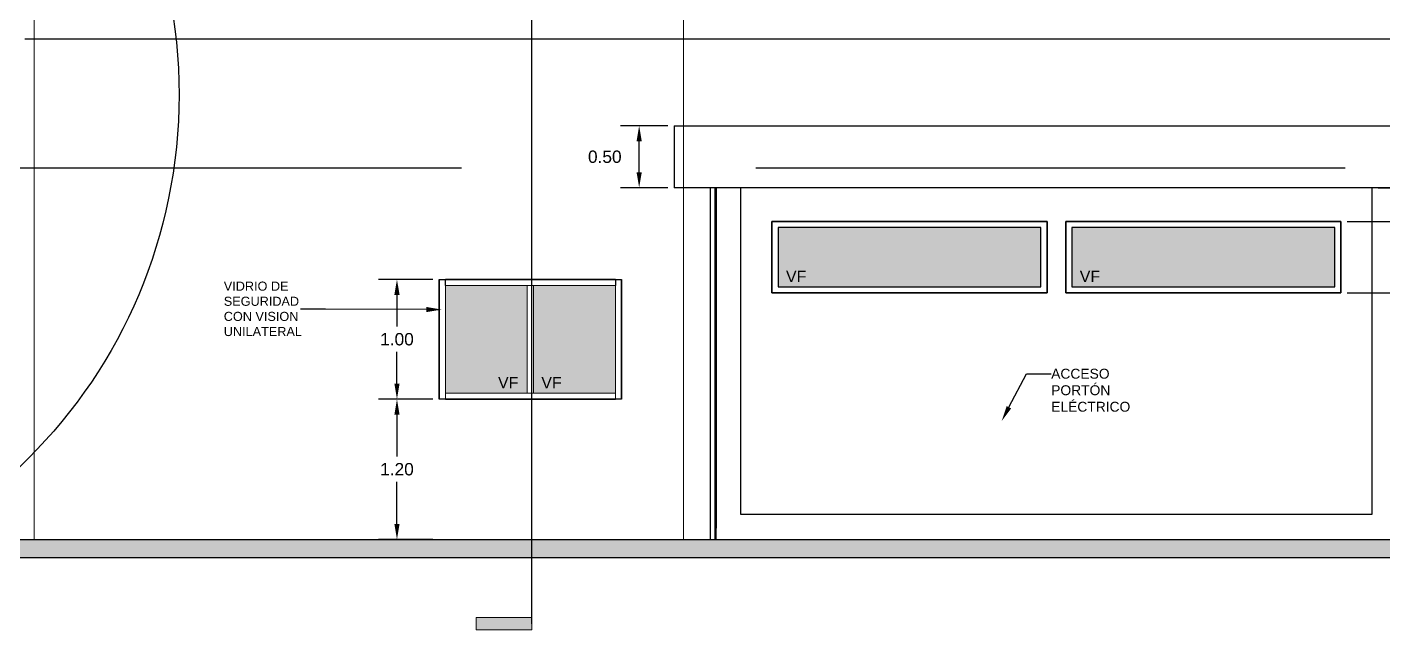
# Model space of a CAD drawing. Header units: inches. Extents: x -6 to 158, y 10 to 161.
# Drawn here: x 98.65 to 109.61, y 12.5 to 17.37 of the extents above; entities that cross this region are included whole.
import ezdxf
from ezdxf import colors
from ezdxf.entities.mleader import LeaderData, LeaderLine
from ezdxf.math import Vec2, Vec3

# ---------------------------------------------------------------- set-up
doc = ezdxf.new("R2010")
doc.units = ezdxf.units.IN
doc.header["$MEASUREMENT"] = 0
for name, pattern in [('Center', [40, 10, -5, 20, -5]), ('DASHED2', [9.525, 6.35, -3.175]), ('Grid Line', [22.225, 12.7, -3.175, 3.175, -3.175])]:
    doc.linetypes.add(name, pattern=pattern)
for name, color, linetype in [('10 HATCH 2', 9, 'Continuous'), ('3', 3, 'Continuous'), ('4 Paredes', 5, 'Continuous'), ('6', 6, 'Continuous'), ('A-WALL-PATT', 9, 'Continuous'), ('Dim', 2, 'Continuous'), ('LCorte', 5, 'Center'), ('Proy', 1, 'DASHED2'), ('TEXTO', 2, 'Continuous')]:
    doc.layers.add(name, color=color, linetype=linetype)
for name, color, linetype, lineweight in [('A-DOOR', 2, 'Continuous', 9), ('A-FLOR', 5, 'Continuous', 9), ('S-GRID', 1, 'Continuous', 9)]:
    doc.layers.add(name, color=color, linetype=linetype, lineweight=lineweight)
doc.styles.add('style1', font='micross.ttf')
doc.dimstyles.new('1-50', dxfattribs={"dimscale": 0.05, "dimtxt": 2, "dimasz": 2.5, "dimexe": 3, "dimexo": 1, "dimgap": 1, "dimtad": 0, "dimtih": 1, "dimtoh": 1, "dimzin": 1, "dimdsep": 46, "dimtxsty": 'style1', "dimcen": 2.5, "dimclrd": 124, "dimclre": 124, "dimclrt": 1, "dimadec": 0, "dimazin": 0, "dimtfac": 1, "dimtmove": 2, "dimatfit": 3, "dimfxl": 1, "dimtolj": 1, "dimtzin": 0, "dimlwd": -1, "dimlwe": -1, "dimarcsym": 0})

# ---------------------------------------------------------------- blocks, each defined once
blk = doc.blocks.new('*D521')
at = {"layer": 'Defpoints', "color": 0, "transparency": 16777216}
for p in [(101.983, 14.364), (101.642, 13.232), (101.983, 13.232)]:
    blk.add_point(p, dxfattribs=at)
at = {"layer": 'Dim', "color": 124, "transparency": 16777216}
for p, q in [((101.933, 14.364), (101.492, 14.364)), ((101.642, 14.239), (101.642, 13.9)), ((101.642, 13.357), (101.642, 13.697)), ((101.933, 13.232), (101.492, 13.232))]:
    blk.add_line(p, q, dxfattribs=at)
for points in [[(101.621, 14.239), (101.663, 14.239), (101.642, 14.364)], [(101.621, 13.357), (101.663, 13.357), (101.642, 13.232)]]:
    blk.add_solid(points, dxfattribs=at)
at = {"layer": 'Dim', "color": 1, "transparency": 16777216, "insert": (101.642, 13.798), "char_height": 0.1, "attachment_point": 5, "style": 'style1'}
blk.add_mtext('\\A1;1.20', dxfattribs=at)
blk = doc.blocks.new('*D522')
at = {"layer": 'Defpoints', "color": 0, "transparency": 16777216}
for p in [(101.642, 15.332), (101.983, 15.332), (101.983, 14.364)]:
    blk.add_point(p, dxfattribs=at)
at = {"layer": 'Dim', "color": 124, "transparency": 16777216}
for p, q in [((101.933, 15.332), (101.492, 15.332)), ((101.642, 15.207), (101.642, 14.95)), ((101.642, 14.489), (101.642, 14.747)), ((101.933, 14.364), (101.492, 14.364))]:
    blk.add_line(p, q, dxfattribs=at)
for points in [[(101.621, 15.207), (101.663, 15.207), (101.642, 15.332)], [(101.621, 14.489), (101.663, 14.489), (101.642, 14.364)]]:
    blk.add_solid(points, dxfattribs=at)
at = {"layer": 'Dim', "color": 1, "transparency": 16777216, "insert": (101.642, 14.848), "char_height": 0.1, "attachment_point": 5, "style": 'style1'}
blk.add_mtext('\\A1;1.00', dxfattribs=at)
blk = doc.blocks.new('*D532')
at = {"layer": 'Defpoints', "color": 0, "transparency": 16777216}
for p in [(103.6, 16.572), (103.883, 16.572), (103.883, 16.072)]:
    blk.add_point(p, dxfattribs=at)
at = {"layer": 'Dim', "color": 124, "transparency": 16777216}
for p, q in [((103.833, 16.572), (103.45, 16.572)), ((103.6, 16.197), (103.6, 16.447)), ((103.833, 16.072), (103.45, 16.072))]:
    blk.add_line(p, q, dxfattribs=at)
for points in [[(103.579, 16.447), (103.621, 16.447), (103.6, 16.572)], [(103.579, 16.197), (103.621, 16.197), (103.6, 16.072)]]:
    blk.add_solid(points, dxfattribs=at)
at = {"layer": 'Dim', "color": 1, "transparency": 16777216, "insert": (103.322, 16.322), "char_height": 0.1, "attachment_point": 5, "style": 'style1'}
blk.add_mtext('\\A1;0.50', dxfattribs=at)
blk = doc.blocks.new('*D540')
at = {"layer": 'Defpoints', "color": 0, "transparency": 16777216}
for p in [(109.523, 16.072), (109.273, 15.8), (112.502, 15.8)]:
    blk.add_point(p, dxfattribs=at)
at = {"layer": 'Dim', "color": 124, "transparency": 16777216}
for p, q in [((112.502, 16.197), (112.502, 16.322)), ((109.573, 16.072), (112.652, 16.072)), ((112.502, 16.072), (112.502, 16.038)), ((109.323, 15.8), (112.652, 15.8)), ((112.502, 15.8), (112.502, 15.835)), ((112.502, 15.675), (112.502, 15.55))]:
    blk.add_line(p, q, dxfattribs=at)
for points in [[(112.482, 16.197), (112.523, 16.197), (112.502, 16.072)], [(112.482, 15.675), (112.523, 15.675), (112.502, 15.8)]]:
    blk.add_solid(points, dxfattribs=at)
at = {"layer": 'Dim', "color": 1, "transparency": 16777216, "insert": (112.502, 15.936), "char_height": 0.1, "attachment_point": 5, "style": 'style1'}
blk.add_mtext('\\A1;0.27', dxfattribs=at)
blk = doc.blocks.new('*D541')
at = {"layer": 'Defpoints', "color": 0, "transparency": 16777216}
for p in [(109.273, 15.8), (109.273, 15.222), (112.502, 15.222)]:
    blk.add_point(p, dxfattribs=at)
at = {"layer": 'Dim', "color": 124, "transparency": 16777216}
for p, q in [((109.323, 15.8), (112.652, 15.8)), ((112.502, 15.675), (112.502, 15.613)), ((112.502, 15.347), (112.502, 15.41)), ((109.323, 15.222), (112.652, 15.222))]:
    blk.add_line(p, q, dxfattribs=at)
for points in [[(112.482, 15.675), (112.523, 15.675), (112.502, 15.8)], [(112.482, 15.347), (112.523, 15.347), (112.502, 15.222)]]:
    blk.add_solid(points, dxfattribs=at)
at = {"layer": 'Dim', "color": 1, "transparency": 16777216, "insert": (112.502, 15.511), "char_height": 0.1, "attachment_point": 5, "style": 'style1'}
blk.add_mtext('\\A1;0.58', dxfattribs=at)

msp = doc.modelspace()

# ---------------------------------------------------------------- hatches: boundary and pattern name
at = {"layer": '10 HATCH 2'}
h = msp.add_hatch(color=251, dxfattribs=at)
h.dxf.hatch_style = 1
h.paths.add_polyline_path([(102.733, 13.232), (85.196, 13.232), (85.196, 13.082), (102.733, 13.082)])
h.paths.add_polyline_path([(115.05, 13.232), (102.733, 13.232), (102.733, 13.082), (115.05, 13.082)])
at = {"layer": 'A-FLOR'}
msp.add_hatch(color=256, dxfattribs=at).paths.add_polyline_path([(102.283, 12.601), (102.733, 12.601), (102.733, 12.501), (102.283, 12.501)], flags=0)
at = {"layer": 'A-WALL-PATT', "lineweight": 18}
h = msp.add_hatch(color=256, dxfattribs=at)
h.dxf.hatch_style = 1
h.paths.add_polyline_path([(106.848, 15.75), (104.723, 15.75), (105.785, 15.272)])
h.paths.add_polyline_path([(105.785, 15.272), (104.723, 15.75), (104.723, 15.272)], flags=17)
h.paths.add_polyline_path([(106.848, 15.272), (106.848, 15.75), (105.785, 15.272)], flags=17)
h.paths.add_polyline_path([(108.16, 15.272), (107.098, 15.75), (107.098, 15.272)], flags=17)
h.paths.add_polyline_path([(107.098, 15.75), (108.16, 15.272), (109.223, 15.75)])
h.paths.add_polyline_path([(109.223, 15.272), (109.223, 15.75), (108.16, 15.272)], flags=17)
h.paths.add_polyline_path([(104.764, 15.287), (104.981, 15.287), (104.981, 15.425), (104.764, 15.425)], flags=24)
h.paths.add_polyline_path([(107.139, 15.287), (107.356, 15.287), (107.356, 15.425), (107.139, 15.425)], flags=24)
h = msp.add_hatch(color=256, dxfattribs=at)
h.dxf.hatch_style = 1
h.paths.add_polyline_path([(102.745, 14.414), (103.408, 14.414), (102.745, 14.848)], flags=17)
h.paths.add_polyline_path([(103.408, 14.414), (103.408, 15.282), (102.745, 14.848)])
h.paths.add_polyline_path([(102.745, 14.848), (103.408, 15.282), (102.745, 15.282)], flags=17)
h.paths.add_polyline_path([(102.033, 15.282), (102.695, 14.848), (102.695, 15.282)], flags=17)
h.paths.add_polyline_path([(102.033, 15.282), (102.033, 14.414), (102.695, 14.848)])
h.paths.add_polyline_path([(102.033, 14.414), (102.695, 14.414), (102.695, 14.848)], flags=17)
h.paths.add_polyline_path([(102.785, 14.427), (103.012, 14.427), (103.012, 14.57), (102.785, 14.57)], flags=24)
h.paths.add_polyline_path([(102.435, 14.427), (102.661, 14.427), (102.661, 14.57), (102.435, 14.57)], flags=24)

# ---------------------------------------------------------------- linework, layer by layer
at = {"layer": '3'}
for p, q in [((104.173, 16.072), (104.173, 13.232)), ((104.213, 16.072), (104.213, 13.232)), ((106.848, 15.75), (104.723, 15.75)), ((104.723, 15.75), (104.723, 15.272)), ((106.848, 15.272), (106.848, 15.75)), ((107.098, 15.75), (107.098, 15.272)), ((109.223, 15.75), (107.098, 15.75)), ((109.223, 15.272), (109.223, 15.75)), ((102.033, 15.282), (102.033, 15.332)), ((103.408, 15.332), (103.408, 15.282)), ((104.723, 15.272), (106.848, 15.272)), ((107.098, 15.272), (109.223, 15.272)), ((104.213, 13.322), (104.22, 13.322))]:
    msp.add_line(p, q, dxfattribs=at)
at = {"layer": '4 Paredes'}
for p, q in [((103.883, 16.572), (109.903, 16.572)), ((103.883, 16.572), (103.883, 16.072)), ((109.903, 16.072), (103.883, 16.072)), ((104.223, 16.072), (104.223, 13.322)), ((104.423, 13.432), (104.423, 16.072)), ((104.423, 13.432), (104.423, 16.072)), ((109.523, 16.072), (109.523, 13.432)), ((109.523, 16.072), (109.523, 13.432)), ((104.673, 15.222), (104.673, 15.8)), ((104.673, 15.8), (106.898, 15.8)), ((106.898, 15.8), (104.673, 15.8)), ((104.673, 15.8), (104.673, 15.222)), ((106.898, 15.8), (106.898, 15.222)), ((106.898, 15.222), (106.898, 15.8)), ((107.048, 15.222), (107.048, 15.8)), ((107.048, 15.8), (109.273, 15.8)), ((107.048, 15.8), (107.048, 15.222)), ((109.273, 15.8), (107.048, 15.8)), ((109.273, 15.8), (109.273, 15.222)), ((109.273, 15.222), (109.273, 15.8)), ((101.983, 14.364), (101.983, 15.332)), ((101.983, 15.332), (103.458, 15.332)), ((101.983, 15.332), (102.033, 15.332)), ((101.983, 15.332), (101.983, 14.364)), ((103.408, 15.332), (102.033, 15.332)), ((103.408, 15.332), (103.458, 15.332)), ((103.458, 15.332), (103.458, 14.364)), ((103.458, 14.364), (103.458, 15.332)), ((106.898, 15.222), (104.673, 15.222)), ((104.673, 15.222), (106.898, 15.222)), ((109.273, 15.222), (107.048, 15.222)), ((107.048, 15.222), (109.273, 15.222)), ((103.458, 14.364), (101.983, 14.364)), ((102.033, 14.364), (101.983, 14.364)), ((102.033, 14.364), (103.408, 14.364)), ((103.458, 14.364), (103.408, 14.364)), ((109.523, 13.432), (104.423, 13.432)), ((109.523, 13.432), (104.423, 13.432)), ((104.22, 13.322), (104.223, 13.322)), ((104.223, 13.232), (104.223, 13.322))]:
    msp.add_line(p, q, dxfattribs=at)
at = {"layer": '6'}
msp.add_line((110.037, 17.272), (98.633, 17.272), dxfattribs=at)
msp.add_lwpolyline([(115.05, 13.082), (85.196, 13.082), (85.196, 13.232), (115.05, 13.232)], close=True, dxfattribs=at)
at = {"layer": '6', "color": 10}
msp.add_circle((95.73, 16.823), 4.15, dxfattribs=at)
at = {"layer": 'A-DOOR'}
for p, q in [((102.033, 14.364), (102.033, 15.332)), ((102.033, 15.282), (103.408, 15.282)), ((102.695, 14.414), (102.695, 15.282)), ((102.745, 14.414), (102.745, 15.282)), ((103.408, 15.332), (103.408, 14.364)), ((102.033, 14.364), (102.033, 14.414)), ((103.408, 14.414), (102.033, 14.414)), ((103.408, 14.414), (103.408, 14.364))]:
    msp.add_line(p, q, dxfattribs=at)
at = {"layer": 'A-FLOR'}
for p, q in [((85.196, 13.232), (115.05, 13.232)), ((115.05, 13.082), (85.196, 13.082)), ((102.283, 12.601), (102.283, 12.501)), ((102.733, 12.601), (102.283, 12.601)), ((102.283, 12.501), (102.733, 12.501)), ((102.733, 12.501), (102.733, 12.601))]:
    msp.add_line(p, q, dxfattribs=at)
at = {"layer": 'LCorte'}
msp.add_line((102.733, 12.551), (102.733, 23.672), dxfattribs=at)
at = {"layer": 'Proy', "color": 253, "ltscale": 0.75}
for p, q in [((90.257, 16.232), (116.258, 16.232)), ((89.369, 13.232), (116.258, 13.232))]:
    msp.add_line(p, q, dxfattribs=at)
at = {"layer": 'S-GRID', "color": 253, "linetype": 'Grid Line'}
for p, q in [((98.708, 13.232), (98.708, 23.438)), ((103.958, 13.232), (103.958, 23.438))]:
    msp.add_line(p, q, dxfattribs=at)

# ---------------------------------------------------------------- texts
at = {"layer": 'TEXTO', "style": 'style1'}
for p in [(104.787, 15.31), (107.162, 15.31), (102.459, 14.452), (102.809, 14.452)]:
    msp.add_text('VF', height=0.0921, dxfattribs=at).set_placement(p)

# ---------------------------------------------------------------- dimensions: what is measured, and where the dimension line sits
at = {"layer": 'Dim'}
for base, p1, p2, picture, middle in [((103.6, 16.572), (103.883, 16.072), (103.883, 16.572), '*D532', (103.322, 16.322)), ((112.502, 15.8), (109.523, 16.072), (109.273, 15.8), '*D540', (112.502, 15.936)), ((112.502, 15.222), (109.273, 15.8), (109.273, 15.222), '*D541', (112.502, 15.511))]:
    dim = msp.add_linear_dim(base=base, p1=p1, p2=p2, angle=90, dimstyle='1-50', override={"dimfxl": 1.25}, dxfattribs=at)
    dim.commit()
    dim.dimension.update_dxf_attribs({"geometry": picture, "text_midpoint": middle})
for base, p2, text, picture, middle in [((101.642, 15.332), (101.983, 15.332), '1.00', '*D522', (101.642, 14.848)), ((101.642, 13.232), (101.983, 13.232), '1.20', '*D521', (101.642, 13.798))]:
    dim = msp.add_linear_dim(base=base, p1=(101.983, 14.364), p2=p2, angle=90, text=text, dimstyle='1-50', override={"dimfxl": 1.25}, dxfattribs=at)
    dim.commit()
    dim.dimension.update_dxf_attribs({"geometry": picture, "text_midpoint": middle})

# ---------------------------------------------------------------- leaders
at = {"layer": 'TEXTO'}
ml = msp.add_multileader_mtext('Standard', dxfattribs=at)
ml.set_content('VIDRIO DE \\PSEGURIDAD\\PCON VISION \\PUNILATERAL', color=256, style='style1')
ml.set_leader_properties(color=1, linetype='ByLayer', lineweight=-1)
ml.build(insert=Vec2(0, 0))
ml.multileader.update_dxf_attribs({"text_right_attachment_type": 2, "dogleg_length": 5, "arrow_head_size": 0.125, "scale": 0.05})
ctx = ml.context
ctx.base_point, ctx.scale, ctx.char_height, ctx.arrow_head_size, ctx.landing_gap_size, ctx.plane_origin = Vec3(100.242, 15.277), 0.05, 0.0733, 0.125, 0, Vec3(101.891, 14.88)
ctx.right_attachment = 2
notes = []
notes.append((ctx, [(0, (1, 1, 0), (101.063, 15.091), (-1, 0), 0.201, [(0, [(102.005, 15.088)], 0, [])])]))
ctx.mtext.insert, ctx.mtext.flow_direction = Vec3(100.242, 15.314), 5
ml = msp.add_multileader_mtext('Standard', dxfattribs=at)
ml.set_content('{\\C3;ACCESO PORTÓN ELÉCTRICO  }', color=256, style='style1')
ml.set_leader_properties(color=1, linetype='ByLayer', lineweight=-1)
ml.build(insert=Vec2(0, 0))
ml.multileader.update_dxf_attribs({"text_right_attachment_type": 2, "dogleg_length": 4.02, "arrow_head_size": 0.125, "scale": 0.05})
ctx = ml.context
ctx.base_point, ctx.scale, ctx.char_height, ctx.arrow_head_size, ctx.landing_gap_size, ctx.plane_origin = Vec3(106.931, 14.569), 0.05, 0.08, 0.125, 0, Vec3(106.075, 14.918)
ctx.right_attachment = 2
notes.append((ctx, [(0, (1, 1, 0), (106.73, 14.569), (1, 0), 0.201, [(0, [(106.531, 14.188)], 0, [])])]))
ctx.mtext.insert, ctx.mtext.width, ctx.mtext.flow_direction = Vec3(106.931, 14.61), 1.45116, 5
for ctx, leaders in notes:
    for number, flags, end, landing, length, lines in leaders:
        leader = LeaderData()
        leader.index, (leader.has_last_leader_line, leader.has_dogleg_vector, leader.attachment_direction) = number, flags
        leader.last_leader_point, leader.dogleg_vector, leader.dogleg_length = Vec3(end), Vec3(landing), length
        for number, points, colour, breaks in lines:
            line = LeaderLine()
            line.index, line.vertices, line.color, line.breaks = number, Vec3.list(points), colors.encode_raw_color(colour), breaks
            leader.lines.append(line)
        ctx.leaders.append(leader)

doc.saveas('drawing.dxf')
